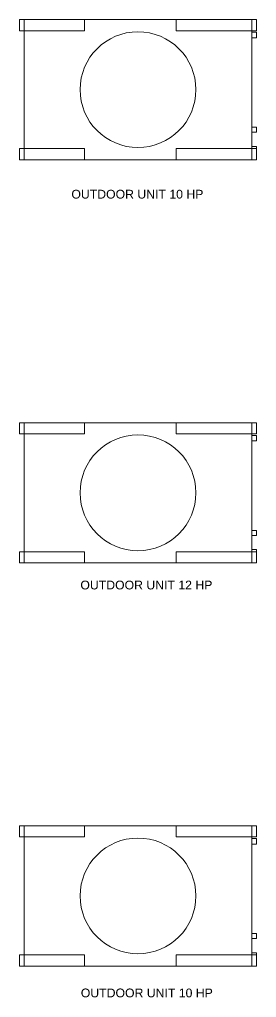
# Model space of a CAD drawing. Header units: millimetres. Extents: x 177 to 25619, y -4018 to 1995.
# Drawn here: x 15172 to 16522, y -4018 to 1561 of the extents above; entities that cross this region are included whole.
import ezdxf

# ---------------------------------------------------------------- set-up
doc = ezdxf.new("R2010")
doc.units = ezdxf.units.MM
for name, color, linetype, lineweight in [('G-ANNO-TEXT', 7, 'Continuous', 9), ('M-EQPM', 7, 'Continuous', 9), ('OUTDOOR 10 HP', 7, 'Continuous', 9), ('OUTDOOR 12 HP', 7, 'Continuous', 9)]:
    doc.layers.add(name, color=color, linetype=linetype, lineweight=lineweight)
doc.styles.get("Standard").update_dxf_attribs({"font": 'arial.ttf'})

# ---------------------------------------------------------------- blocks, each defined once
blk = doc.blocks.new('SYS_HV_MCH_VRFOutdoorUnit1 - SYS_UnitaryEquipment_ODU1700x800x1300-679380-CONCOURSE LEVEL')
at = {"layer": 'M-EQPM'}
for p, q in [((371.2, 800), (0, 800)), ((0, 800), (371.2, 800)), ((0, 736.5), (0, 800)), ((0, 736.5), (0, 800)), ((1325.4, 800), (25.4, 800)), ((25.4, 800), (1325.4, 800)), ((25.4, 800), (25.4, 0)), ((25.4, 800), (25.4, 0)), ((371.2, 800), (371.2, 736.5)), ((371.2, 736.5), (371.2, 800)), ((893.6, 800), (1350.8, 800)), ((1350.8, 800), (893.6, 800)), ((893.6, 800), (893.6, 736.5)), ((893.6, 736.5), (893.6, 800)), ((1325.4, 0), (1325.4, 800)), ((1325.4, 800), (1325.4, 0)), ((1350.8, 736.5), (1350.8, 800)), ((1350.8, 736.5), (1350.8, 800)), ((371.2, 736.5), (0, 736.5)), ((0, 736.5), (371.2, 736.5)), ((893.6, 736.5), (1350.8, 736.5)), ((1350.8, 736.5), (893.6, 736.5)), ((1350.8, 727.7), (1325.4, 727.7)), ((1325.4, 727.7), (1325.4, 695.7)), ((1325.4, 727.7), (1325.4, 695.7)), ((1350.8, 695.7), (1350.8, 727.7)), ((1350.8, 695.7), (1350.8, 727.7)), ((1325.4, 695.7), (1350.8, 695.7)), ((1350.8, 185.8), (1325.4, 185.8)), ((1325.4, 185.8), (1325.4, 157.2)), ((1325.4, 185.8), (1325.4, 157.2)), ((1350.8, 157.2), (1350.8, 185.8)), ((1350.8, 157.2), (1350.8, 185.8)), ((1325.4, 157.2), (1350.8, 157.2)), ((371.2, 63.5), (0, 63.5)), ((0, 63.5), (371.2, 63.5)), ((0, 63.5), (0, 0)), ((0, 63.5), (0, 0)), ((371.2, 0), (371.2, 63.5)), ((371.2, 63.5), (371.2, 0)), ((893.6, 63.5), (1350.8, 63.5)), ((1350.8, 63.5), (893.6, 63.5)), ((893.6, 0), (893.6, 63.5)), ((893.6, 63.5), (893.6, 0)), ((1350.8, 76.3), (1325.4, 76.3)), ((1325.4, 76.3), (1325.4, 63.5)), ((1325.4, 76.3), (1325.4, 63.5)), ((1325.4, 63.5), (1350.8, 63.5)), ((1350.8, 63.5), (1350.8, 76.3)), ((1350.8, 63.5), (1350.8, 76.3)), ((1350.8, 63.5), (1350.8, 0)), ((1350.8, 63.5), (1350.8, 0)), ((371.2, 0), (0, 0)), ((0, 0), (371.2, 0)), ((1325.4, 0), (25.4, 0)), ((25.4, 0), (1325.4, 0)), ((893.6, 0), (1350.8, 0)), ((1350.8, 0), (893.6, 0))]:
    blk.add_line(p, q, dxfattribs=at)
for start, end in [(0, 180), (360, 180), (180, 360), (180, 360)]:
    blk.add_arc((675.4, 400), 330.2, start, end, dxfattribs=at)

msp = doc.modelspace()

# ---------------------------------------------------------------- block references
at = {"layer": 'OUTDOOR 10 HP'}
for p in [(15171.6, 761.4), (15171.6, -3838.6)]:
    msp.add_blockref('SYS_HV_MCH_VRFOutdoorUnit1 - SYS_UnitaryEquipment_ODU1700x800x1300-679380-CONCOURSE LEVEL', p, dxfattribs=at)
at = {"layer": 'OUTDOOR 12 HP'}
msp.add_blockref('SYS_HV_MCH_VRFOutdoorUnit1 - SYS_UnitaryEquipment_ODU1700x800x1300-679380-CONCOURSE LEVEL', (15171.6, -1538.6), dxfattribs=at)

# ---------------------------------------------------------------- texts
at = {"layer": 'G-ANNO-TEXT', "char_height": 50, "attachment_point": 1}
for s, insert in [('OUTDOOR UNIT 10 HP', (15467.1, 590.1)), ('OUTDOOR UNIT 12 HP', (15518.4, -1639.8)), ('OUTDOOR UNIT 10 HP', (15520.9, -3967))]:
    msp.add_mtext_dynamic_manual_height_columns(s, width=832.67, gutter_width=12.5, heights=[0], dxfattribs=dict(at, insert=insert))

doc.saveas('drawing.dxf')
